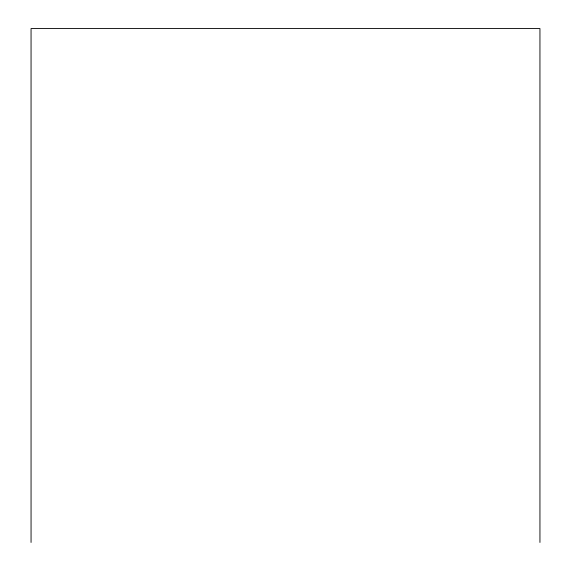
<?xml version="1.0" encoding="UTF-8"?>
<svg xmlns="http://www.w3.org/2000/svg" width="571" height="571" viewBox="0 0 571 571"><rect width="100%" height="100%" fill="white"/><g stroke="black" fill="none" stroke-linecap="round" stroke-linejoin="round"><path stroke-width="0.86" d="M539.945 542.45L539.945 28.55L31.055 28.55L31.055 542.45"/></g></svg>
